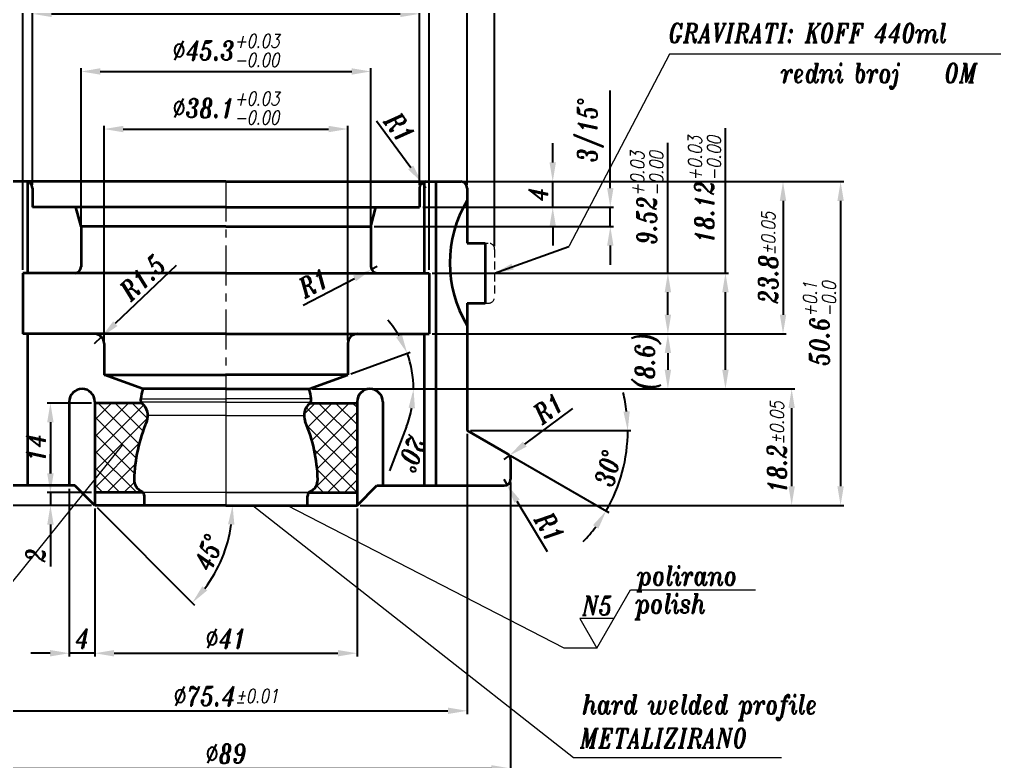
# Model space of a CAD drawing. Extents: x 64 to 480, y 48 to 468.
# Drawn here: x 149.7 to 302.1, y 291.1 to 407 of the extents above; entities that cross this region are included whole.
import ezdxf

# ---------------------------------------------------------------- set-up
doc = ezdxf.new("R2010")
doc.units = 0
doc.header["$LTSCALE"] = 5
doc.header["$MEASUREMENT"] = 0
doc.linetypes.add('CENTER', pattern=[2, 1.25, -0.25, 0.25, -0.25])
doc.linetypes.add('HIDDEN', pattern=[0.375, 0.25, -0.125])
doc.layers.get('0').update_dxf_attribs({"linetype": 'CONTINUOUS', "lineweight": 15})
doc.layers.get('Defpoints').update_dxf_attribs({"linetype": 'CONTINUOUS'})
for name, color, linetype, lineweight in [('1', 1, 'CENTER', 15), ('2', 2, 'HIDDEN', 15), ('3', 3, 'CONTINUOUS', 35), ('8', 251, 'CONTINUOUS', 15)]:
    doc.layers.add(name, color=color, linetype=linetype, lineweight=lineweight)
doc.layers.add('ENGLISH', color=197, linetype='CONTINUOUS')
doc.styles.add('ITALICT', font='ITALICT.shx', dxfattribs={"width": 0.8, "height": 3})
doc.styles.get("Standard").update_dxf_attribs({"font": 'isocp.shx', "height": 3})
doc.dimstyles.get("Standard").update_dxf_attribs({"dimtxt": 0.18, "dimasz": 0.18, "dimexe": 0.18, "dimexo": 0.0625, "dimgap": 0.09, "dimtad": 0, "dimtih": 1, "dimtoh": 1, "dimdec": 4, "dimzin": 0, "dimdsep": 46, "dimtxsty": 'Standard', "dimcen": 0.09, "dimadec": 0, "dimazin": 0, "dimtfac": 1, "dimtdec": 4, "dimtofl": 0, "dimtmove": 0, "dimatfit": 3, "dimfxl": 1, "dimtolj": 1, "dimtzin": 0, "dimarcsym": 0})

# ---------------------------------------------------------------- blocks, each defined once
blk = doc.blocks.new('*D23')
at = {"color": 0, "lineweight": -2, "transparency": 16777216}
for p, q in [((162.96, 356.9), (162.96, 390.42)), ((201.06, 356.9), (201.06, 390.42)), ((165.96, 389.92), (198.06, 389.92))]:
    blk.add_line(p, q, dxfattribs=at)
at = {"color": 0, "transparency": 16777216}
for points in [[(165.96, 390.42), (165.96, 389.42), (162.96, 389.92)], [(198.06, 389.42), (198.06, 390.42), (201.06, 389.92)]]:
    blk.add_solid(points, dxfattribs=at)
at = {"layer": 'Defpoints', "color": 0, "transparency": 16777216}
for p in [(201.06, 389.92), (162.96, 356.4), (201.06, 356.4)]:
    blk.add_point(p, dxfattribs=at)
at = {"color": 0, "transparency": 16777216, "insert": (182.01, 393.2), "char_height": 3, "attachment_point": 5, "style": 'ITALICT'}
blk.add_mtext('\\A1;%%C38.1{}{\\H0.71x;\\C3;\\S+0.03^ -0.00;}', dxfattribs=at)
blk = doc.blocks.new('*D24')
at = {"color": 0, "lineweight": -2, "transparency": 16777216}
for p, q in [((159.36, 373.2), (159.36, 399.42)), ((204.66, 373.2), (204.66, 399.42)), ((162.36, 398.92), (201.66, 398.92))]:
    blk.add_line(p, q, dxfattribs=at)
at = {"color": 0, "transparency": 16777216}
for points in [[(162.36, 399.42), (162.36, 398.42), (159.36, 398.92)], [(201.66, 398.42), (201.66, 399.42), (204.66, 398.92)]]:
    blk.add_solid(points, dxfattribs=at)
at = {"layer": 'Defpoints', "color": 0, "transparency": 16777216}
for p in [(204.66, 398.92), (159.36, 372.7), (204.66, 372.7)]:
    blk.add_point(p, dxfattribs=at)
at = {"color": 0, "transparency": 16777216, "insert": (182.01, 402.2), "char_height": 3, "attachment_point": 5, "style": 'ITALICT'}
blk.add_mtext('\\A1;%%C45.3{}{\\H0.71x;\\C3;\\S+0.03^ -0.00;}', dxfattribs=at)
blk = doc.blocks.new('*D25')
at = {"color": 0, "lineweight": -2, "transparency": 16777216}
for p, q in [((151.76, 381.2), (151.76, 408.42)), ((154.76, 407.92), (209.26, 407.92)), ((212.26, 381.2), (212.26, 408.42))]:
    blk.add_line(p, q, dxfattribs=at)
at = {"color": 0, "transparency": 16777216}
for points in [[(154.76, 408.42), (154.76, 407.42), (151.76, 407.92)], [(209.26, 407.42), (209.26, 408.42), (212.26, 407.92)]]:
    blk.add_solid(points, dxfattribs=at)
at = {"layer": 'Defpoints', "color": 0, "transparency": 16777216}
for p in [(212.26, 407.92), (151.76, 380.7), (212.26, 380.7)]:
    blk.add_point(p, dxfattribs=at)
at = {"color": 0, "transparency": 16777216, "insert": (182.01, 410.22), "char_height": 3, "attachment_point": 5, "style": 'ITALICT'}
blk.add_mtext('\\A1;%%C60.5', dxfattribs=at)
blk = doc.blocks.new('*D26')
at = {"color": 0, "lineweight": -2, "transparency": 16777216}
for p, q in [((150.26, 367.92), (150.26, 417.42)), ((153.26, 416.92), (210.76, 416.92)), ((213.76, 367.9), (213.76, 417.42))]:
    blk.add_line(p, q, dxfattribs=at)
at = {"color": 0, "transparency": 16777216}
for points in [[(153.26, 417.42), (153.26, 416.42), (150.26, 416.92)], [(210.76, 416.42), (210.76, 417.42), (213.76, 416.92)]]:
    blk.add_solid(points, dxfattribs=at)
at = {"layer": 'Defpoints', "color": 0, "transparency": 16777216}
for p in [(213.76, 416.92), (150.26, 367.42), (213.76, 367.4)]:
    blk.add_point(p, dxfattribs=at)
at = {"color": 0, "transparency": 16777216, "insert": (182.01, 419.22), "char_height": 3, "attachment_point": 5, "style": 'ITALICT'}
blk.add_mtext('\\A1;%%C63.5', dxfattribs=at)
blk = doc.blocks.new('*D27')
at = {"color": 0, "lineweight": -2, "transparency": 16777216}
for p, q in [((144.31, 381.2), (144.31, 426.42)), ((147.31, 425.92), (216.71, 425.92)), ((219.71, 381.2), (219.71, 426.42))]:
    blk.add_line(p, q, dxfattribs=at)
at = {"color": 0, "transparency": 16777216}
for points in [[(147.31, 426.42), (147.31, 425.42), (144.31, 425.92)], [(216.71, 425.42), (216.71, 426.42), (219.71, 425.92)]]:
    blk.add_solid(points, dxfattribs=at)
at = {"layer": 'Defpoints', "color": 0, "transparency": 16777216}
for p in [(219.71, 425.92), (144.31, 380.7), (219.71, 380.7)]:
    blk.add_point(p, dxfattribs=at)
at = {"color": 0, "transparency": 16777216, "insert": (182.01, 428.22), "char_height": 3, "attachment_point": 5, "style": 'ITALICT'}
blk.add_mtext('\\A1;%%C75.4{}{\\H0.71x;\\C3;%%p0.05}', dxfattribs=at)
blk = doc.blocks.new('*D28')
at = {"color": 0, "lineweight": -2, "transparency": 16777216}
for p, q in [((161.51, 330.6), (161.51, 307.5)), ((202.51, 330.6), (202.51, 307.5)), ((164.51, 308), (199.51, 308))]:
    blk.add_line(p, q, dxfattribs=at)
at = {"color": 0, "transparency": 16777216}
for points in [[(164.51, 308.5), (164.51, 307.5), (161.51, 308)], [(199.51, 307.5), (199.51, 308.5), (202.51, 308)]]:
    blk.add_solid(points, dxfattribs=at)
at = {"layer": 'Defpoints', "color": 0, "transparency": 16777216}
for p in [(161.51, 331.1), (202.51, 331.1), (202.51, 308)]:
    blk.add_point(p, dxfattribs=at)
at = {"color": 0, "transparency": 16777216, "insert": (182.01, 310.3), "char_height": 3, "attachment_point": 5, "style": 'ITALICT'}
blk.add_mtext('\\A1;%%C41', dxfattribs=at)
blk = doc.blocks.new('*D29')
at = {"color": 0, "lineweight": -2, "transparency": 16777216}
for p, q in [((140.01, 371.6), (140.01, 435.42)), ((143.01, 434.92), (221.01, 434.92)), ((224.01, 371.6), (224.01, 435.42))]:
    blk.add_line(p, q, dxfattribs=at)
at = {"color": 0, "transparency": 16777216}
for points in [[(143.01, 435.42), (143.01, 434.42), (140.01, 434.92)], [(221.01, 434.42), (221.01, 435.42), (224.01, 434.92)]]:
    blk.add_solid(points, dxfattribs=at)
at = {"layer": 'Defpoints', "color": 0, "transparency": 16777216}
for p in [(224.01, 434.92), (140.01, 371.1), (224.01, 371.1)]:
    blk.add_point(p, dxfattribs=at)
at = {"color": 0, "transparency": 16777216, "insert": (182.01, 437.22), "char_height": 3, "attachment_point": 5, "style": 'ITALICT'}
blk.add_mtext('\\A1;%%C84{}{\\H0.71x;\\C3;%%p0.15}', dxfattribs=at)
blk = doc.blocks.new('*D30')
at = {"color": 0, "lineweight": -2, "transparency": 16777216}
for p, q in [((128.01, 369.5), (128.01, 444.42)), ((179.01, 443.92), (131.01, 443.92)), ((182.01, 440.35), (182.01, 444.42))]:
    blk.add_line(p, q, dxfattribs=at)
at = {"color": 0, "transparency": 16777216}
for points in [[(131.01, 444.42), (131.01, 443.42), (128.01, 443.92)], [(179.01, 443.42), (179.01, 444.42), (182.01, 443.92)]]:
    blk.add_solid(points, dxfattribs=at)
at = {"layer": 'Defpoints', "color": 0, "transparency": 16777216}
for p in [(128.01, 443.92), (182.01, 439.85), (128.01, 369)]:
    blk.add_point(p, dxfattribs=at)
at = {"color": 0, "transparency": 16777216, "insert": (155.13, 446.22), "char_height": 3, "attachment_point": 5, "style": 'ITALICT'}
blk.add_mtext('\\A1;54', dxfattribs=at)
blk = doc.blocks.new('*D31')
at = {"color": 0, "lineweight": -2, "transparency": 16777216}
for p, q in [((157.51, 333.7), (157.51, 307.5)), ((161.51, 330.6), (161.51, 307.5)), ((154.51, 308), (151.51, 308)), ((161.51, 308), (157.51, 308)), ((164.51, 308), (167.51, 308))]:
    blk.add_line(p, q, dxfattribs=at)
at = {"color": 0, "transparency": 16777216}
for points in [[(154.51, 307.5), (154.51, 308.5), (157.51, 308)], [(164.51, 308.5), (164.51, 307.5), (161.51, 308)]]:
    blk.add_solid(points, dxfattribs=at)
at = {"layer": 'Defpoints', "color": 0, "transparency": 16777216}
for p in [(157.51, 334.2), (161.51, 331.1), (157.51, 308)]:
    blk.add_point(p, dxfattribs=at)
at = {"color": 0, "transparency": 16777216, "insert": (159.51, 310.3), "char_height": 3, "attachment_point": 5, "style": 'ITALICT'}
blk.add_mtext('\\A1;4', dxfattribs=at)
blk = doc.blocks.new('*D32')
at = {"color": 0, "lineweight": -2, "transparency": 16777216}
for p, q in [((127.05, 337.2), (127.05, 340.2)), ((138.01, 334.2), (126.55, 334.2)), ((127.05, 334.2), (127.05, 331.1)), ((161.01, 331.1), (126.55, 331.1)), ((127.05, 328.1), (127.05, 310.4))]:
    blk.add_line(p, q, dxfattribs=at)
at = {"color": 0, "transparency": 16777216}
for points in [[(126.55, 337.2), (127.55, 337.2), (127.05, 334.2)], [(127.55, 328.1), (126.55, 328.1), (127.05, 331.1)]]:
    blk.add_solid(points, dxfattribs=at)
at = {"layer": 'Defpoints', "color": 0, "transparency": 16777216}
for p in [(138.51, 334.2), (127.05, 331.1), (161.51, 331.1)]:
    blk.add_point(p, dxfattribs=at)
at = {"color": 0, "transparency": 16777216, "insert": (123.77, 317.75), "char_height": 3, "attachment_point": 5, "rotation": 90, "style": 'ITALICT'}
blk.add_mtext('\\A1;3.1{}{\\H0.71x;\\C3;\\S+0.07^ +0.02;}', dxfattribs=at)
blk = doc.blocks.new('*D33')
at = {"color": 0, "lineweight": -2, "transparency": 16777216}
for p, q in [((161.86, 330.75), (177.09, 315.52)), ((183.52, 331.1), (183.54, 331.1))]:
    blk.add_line(p, q, dxfattribs=at)
blk.add_arc((161.51, 331.1), 21.53, 322.9895, 352.0105, dxfattribs=at)
at = {"color": 0, "transparency": 16777216}
for points in [[(183.33, 328.07), (182.33, 328.14), (183.04, 331.1)], [(178.32, 318.47), (179.08, 317.81), (176.73, 315.87)]]:
    blk.add_solid(points, dxfattribs=at)
at = {"layer": 'Defpoints', "color": 0, "transparency": 16777216}
for p in [(158.41, 334.2), (161.51, 331.1), (161.51, 331.1), (183.02, 331.1), (180.15, 320.33)]:
    blk.add_point(p, dxfattribs=at)
at = {"color": 0, "transparency": 16777216, "insert": (179.28, 323.74), "char_height": 3, "attachment_point": 5, "rotation": 67.5, "style": 'ITALICT'}
blk.add_mtext('\\A1;45%%d', dxfattribs=at)
blk = doc.blocks.new('*D39')
at = {"color": 0, "lineweight": -2, "transparency": 16777216}
for p, q in [((219.21, 381.7), (278.59, 381.7)), ((278.09, 378.7), (278.09, 334.1)), ((203.01, 331.1), (278.59, 331.1))]:
    blk.add_line(p, q, dxfattribs=at)
at = {"color": 0, "transparency": 16777216}
for points in [[(278.59, 378.7), (277.59, 378.7), (278.09, 381.7)], [(277.59, 334.1), (278.59, 334.1), (278.09, 331.1)]]:
    blk.add_solid(points, dxfattribs=at)
at = {"layer": 'Defpoints', "color": 0, "transparency": 16777216}
for p in [(218.71, 381.7), (202.51, 331.1), (278.09, 331.1)]:
    blk.add_point(p, dxfattribs=at)
at = {"color": 0, "transparency": 16777216, "insert": (274.8, 359.5), "char_height": 3, "attachment_point": 5, "rotation": 90, "style": 'ITALICT'}
blk.add_mtext('\\A1;50.6{}{\\H0.71x;\\C3;\\S+0.1^ -0.0;}', dxfattribs=at)
blk = doc.blocks.new('*D40')
at = {"color": 0, "lineweight": -2, "transparency": 16777216}
for p, q in [((195.5, 349.3), (270.94, 349.3)), ((270.44, 346.3), (270.44, 334.1)), ((203.01, 331.1), (270.94, 331.1))]:
    blk.add_line(p, q, dxfattribs=at)
at = {"color": 0, "transparency": 16777216}
for points in [[(270.94, 346.3), (269.94, 346.3), (270.44, 349.3)], [(269.94, 334.1), (270.94, 334.1), (270.44, 331.1)]]:
    blk.add_solid(points, dxfattribs=at)
at = {"layer": 'Defpoints', "color": 0, "transparency": 16777216}
for p in [(195, 349.3), (202.51, 331.1), (270.44, 331.1)]:
    blk.add_point(p, dxfattribs=at)
at = {"color": 0, "transparency": 16777216, "insert": (268.14, 340.2), "char_height": 3, "attachment_point": 5, "rotation": 90, "style": 'ITALICT'}
blk.add_mtext('\\A1;18.2{}{\\H0.71x;\\C3;%%p0.05}', dxfattribs=at)
blk = doc.blocks.new('*D41')
at = {"color": 0, "lineweight": -2, "transparency": 16777216}
for p, q in [((260.09, 367.42), (260.09, 390.08)), ((214.26, 367.42), (260.59, 367.42)), ((260.09, 352.3), (260.09, 364.42)), ((195.5, 349.3), (260.59, 349.3))]:
    blk.add_line(p, q, dxfattribs=at)
at = {"color": 0, "transparency": 16777216}
for points in [[(260.59, 364.42), (259.59, 364.42), (260.09, 367.42)], [(259.59, 352.3), (260.59, 352.3), (260.09, 349.3)]]:
    blk.add_solid(points, dxfattribs=at)
at = {"layer": 'Defpoints', "color": 0, "transparency": 16777216}
for p in [(213.76, 367.42), (260.09, 367.42), (195, 349.3)]:
    blk.add_point(p, dxfattribs=at)
at = {"color": 0, "transparency": 16777216, "insert": (256.8, 380.44), "char_height": 3, "attachment_point": 5, "rotation": 90, "style": 'ITALICT'}
blk.add_mtext('\\A1;18.12{}{\\H0.71x;\\C3;\\S+0.03^ -0.00;}', dxfattribs=at)
blk = doc.blocks.new('*D42')
at = {"color": 0, "lineweight": -2, "transparency": 16777216}
for p, q in [((233.73, 381.7), (269.59, 381.7)), ((269.09, 378.7), (269.09, 360.9)), ((214.26, 357.9), (269.59, 357.9))]:
    blk.add_line(p, q, dxfattribs=at)
at = {"color": 0, "transparency": 16777216}
for points in [[(269.59, 378.7), (268.59, 378.7), (269.09, 381.7)], [(268.59, 360.9), (269.59, 360.9), (269.09, 357.9)]]:
    blk.add_solid(points, dxfattribs=at)
at = {"layer": 'Defpoints', "color": 0, "transparency": 16777216}
for p in [(233.23, 381.7), (213.76, 357.9), (269.09, 357.9)]:
    blk.add_point(p, dxfattribs=at)
at = {"color": 0, "transparency": 16777216, "insert": (266.79, 369.8), "char_height": 3, "attachment_point": 5, "rotation": 90, "style": 'ITALICT'}
blk.add_mtext('\\A1;23.8{}{\\H0.71x;\\C3;%%p0.05}', dxfattribs=at)
blk = doc.blocks.new('*D43')
at = {"color": 0, "lineweight": -2, "transparency": 16777216}
for p, q in [((205.52, 391.22), (210.89, 383.92)), ((213.26, 380.7), (212.67, 381.5))]:
    blk.add_line(p, q, dxfattribs=at)
at = {"color": 0, "transparency": 16777216}
blk.add_solid([(210.49, 383.63), (211.29, 384.22), (212.67, 381.5)], dxfattribs=at)
at = {"layer": 'Defpoints', "color": 0, "transparency": 16777216}
for p in [(212.67, 381.5), (213.26, 380.7)]:
    blk.add_point(p, dxfattribs=at)
at = {"color": 0, "transparency": 16777216, "insert": (209.17, 390.14), "char_height": 3, "attachment_point": 5, "rotation": 306.3297, "style": 'ITALICT'}
blk.add_mtext('\\A1;R1', dxfattribs=at)
blk = doc.blocks.new('*D44')
at = {"color": 0, "lineweight": -2, "transparency": 16777216}
for p, q in [((214.26, 357.9), (251.59, 357.9)), ((251.09, 354.9), (251.09, 352.3)), ((195.5, 349.3), (251.59, 349.3))]:
    blk.add_line(p, q, dxfattribs=at)
at = {"color": 0, "transparency": 16777216}
for points in [[(251.59, 354.9), (250.59, 354.9), (251.09, 357.9)], [(250.59, 352.3), (251.59, 352.3), (251.09, 349.3)]]:
    blk.add_solid(points, dxfattribs=at)
at = {"layer": 'Defpoints', "color": 0, "transparency": 16777216}
for p in [(213.76, 357.9), (195, 349.3), (251.09, 349.3)]:
    blk.add_point(p, dxfattribs=at)
at = {"color": 0, "transparency": 16777216, "insert": (248, 353.6), "char_height": 3, "attachment_point": 5, "rotation": 90, "style": 'ITALICT'}
blk.add_mtext('\\A1;(8.6)', dxfattribs=at)
blk = doc.blocks.new('*D45')
at = {"color": 0, "lineweight": -2, "transparency": 16777216}
for p, q in [((251.09, 367.42), (251.09, 387.79)), ((214.26, 367.42), (251.59, 367.42)), ((251.09, 360.9), (251.09, 364.42)), ((214.26, 357.9), (251.59, 357.9))]:
    blk.add_line(p, q, dxfattribs=at)
at = {"color": 0, "transparency": 16777216}
for points in [[(251.59, 364.42), (250.59, 364.42), (251.09, 367.42)], [(250.59, 360.9), (251.59, 360.9), (251.09, 357.9)]]:
    blk.add_solid(points, dxfattribs=at)
at = {"layer": 'Defpoints', "color": 0, "transparency": 16777216}
for p in [(213.76, 367.42), (251.09, 367.42), (213.76, 357.9)]:
    blk.add_point(p, dxfattribs=at)
at = {"color": 0, "transparency": 16777216, "insert": (247.8, 379.13), "char_height": 3, "attachment_point": 5, "rotation": 90, "style": 'ITALICT'}
blk.add_mtext('\\A1;9.52{}{\\H0.71x;\\C3;\\S+0.03^ -0.00;}', dxfattribs=at)
blk = doc.blocks.new('*D46')
at = {"color": 0, "lineweight": -2, "transparency": 16777216}
for p, q in [((205.66, 368.42), (204.77, 367.96)), ((194.06, 362.42), (202.1, 366.58))]:
    blk.add_line(p, q, dxfattribs=at)
at = {"color": 0, "transparency": 16777216}
blk.add_solid([(202.33, 366.14), (201.88, 367.03), (204.77, 367.96)], dxfattribs=at)
at = {"layer": 'Defpoints', "color": 0, "transparency": 16777216}
for p in [(204.77, 367.96), (205.66, 368.42)]:
    blk.add_point(p, dxfattribs=at)
at = {"color": 0, "transparency": 16777216, "insert": (195.69, 365.86), "char_height": 3, "attachment_point": 5, "rotation": 27.3454, "style": 'ITALICT'}
blk.add_mtext('\\A1;R1', dxfattribs=at)
blk = doc.blocks.new('*D47')
at = {"color": 0, "lineweight": -2, "transparency": 16777216}
for p, q in [((233.09, 384.7), (233.09, 387.7)), ((219.21, 381.7), (233.59, 381.7)), ((233.09, 377.7), (233.09, 381.7)), ((212.76, 377.7), (233.59, 377.7)), ((233.09, 374.7), (233.09, 371.7))]:
    blk.add_line(p, q, dxfattribs=at)
at = {"color": 0, "transparency": 16777216}
for points in [[(232.59, 384.7), (233.59, 384.7), (233.09, 381.7)], [(233.59, 374.7), (232.59, 374.7), (233.09, 377.7)]]:
    blk.add_solid(points, dxfattribs=at)
at = {"layer": 'Defpoints', "color": 0, "transparency": 16777216}
for p in [(218.71, 381.7), (233.09, 381.7), (212.26, 377.7)]:
    blk.add_point(p, dxfattribs=at)
at = {"color": 0, "transparency": 16777216, "insert": (230.79, 379.7), "char_height": 3, "attachment_point": 5, "rotation": 90, "style": 'ITALICT'}
blk.add_mtext('\\A1;4', dxfattribs=at)
blk = doc.blocks.new('*D48')
at = {"color": 0, "lineweight": -2, "transparency": 16777216}
for p, q in [((242.09, 380.7), (242.09, 395.93)), ((233.59, 377.7), (242.59, 377.7)), ((242.09, 374.7), (242.09, 377.7)), ((205.16, 374.7), (242.59, 374.7)), ((242.09, 371.7), (242.09, 368.7))]:
    blk.add_line(p, q, dxfattribs=at)
at = {"color": 0, "transparency": 16777216}
for points in [[(241.59, 380.7), (242.59, 380.7), (242.09, 377.7)], [(242.59, 371.7), (241.59, 371.7), (242.09, 374.7)]]:
    blk.add_solid(points, dxfattribs=at)
at = {"layer": 'Defpoints', "color": 0, "transparency": 16777216}
for p in [(233.09, 377.7), (242.09, 377.7), (204.66, 374.7)]:
    blk.add_point(p, dxfattribs=at)
at = {"color": 0, "transparency": 16777216, "insert": (239, 389.81), "char_height": 3, "attachment_point": 5, "rotation": 90, "style": 'ITALICT'}
blk.add_mtext('\\A1;3/15°', dxfattribs=at)
blk = doc.blocks.new('*D49')
at = {"color": 0, "lineweight": -2, "transparency": 16777216}
for p, q in [((144.31, 342.3), (144.31, 298.5)), ((219.71, 342.3), (219.71, 298.5)), ((147.31, 299), (216.71, 299))]:
    blk.add_line(p, q, dxfattribs=at)
at = {"color": 0, "transparency": 16777216}
for points in [[(147.31, 299.5), (147.31, 298.5), (144.31, 299)], [(216.71, 298.5), (216.71, 299.5), (219.71, 299)]]:
    blk.add_solid(points, dxfattribs=at)
at = {"layer": 'Defpoints', "color": 0, "transparency": 16777216}
for p in [(144.31, 342.8), (219.71, 342.8), (219.71, 299)]:
    blk.add_point(p, dxfattribs=at)
at = {"color": 0, "transparency": 16777216, "insert": (182.01, 301.3), "char_height": 3, "attachment_point": 5, "style": 'ITALICT'}
blk.add_mtext('\\A1;%%c75.4{}{\\H0.71x;\\C3;%%p0.01}', dxfattribs=at)
blk = doc.blocks.new('*D50')
at = {"color": 0, "lineweight": -2, "transparency": 16777216}
for p, q in [((137.51, 334.7), (137.51, 289.5)), ((226.51, 334.7), (226.51, 289.5)), ((140.51, 290), (223.51, 290))]:
    blk.add_line(p, q, dxfattribs=at)
at = {"color": 0, "transparency": 16777216}
for points in [[(140.51, 290.5), (140.51, 289.5), (137.51, 290)], [(223.51, 289.5), (223.51, 290.5), (226.51, 290)]]:
    blk.add_solid(points, dxfattribs=at)
at = {"layer": 'Defpoints', "color": 0, "transparency": 16777216}
for p in [(137.51, 335.2), (226.51, 335.2), (226.51, 290)]:
    blk.add_point(p, dxfattribs=at)
at = {"color": 0, "transparency": 16777216, "insert": (182.01, 292.3), "char_height": 3, "attachment_point": 5, "style": 'ITALICT'}
blk.add_mtext('\\A1;%%c89', dxfattribs=at)
blk = doc.blocks.new('*D51')
at = {"color": 0, "lineweight": -2, "transparency": 16777216}
for p, q in [((220.21, 342.8), (245.31, 342.8)), ((226.44, 338.91), (241.88, 330))]:
    blk.add_line(p, q, dxfattribs=at)
for start, end in [(6.8503, 13.7006), (330, 0), (316.2994, 323.1497)]:
    blk.add_arc((219.71, 342.8), 25.11, start, end, dxfattribs=at)
at = {"color": 0, "transparency": 16777216}
for points in [[(244.14, 345.76), (245.13, 345.82), (244.81, 342.8)], [(240.22, 327.47), (239.38, 328.02), (241.45, 330.25)]]:
    blk.add_solid(points, dxfattribs=at)
at = {"layer": 'Defpoints', "color": 0, "transparency": 16777216}
for p in [(219.71, 342.8), (219.71, 342.8), (219.71, 342.8), (226.01, 339.16), (243.3, 334.21)]:
    blk.add_point(p, dxfattribs=at)
at = {"color": 0, "transparency": 16777216, "insert": (241.74, 336.9), "char_height": 3, "attachment_point": 5, "rotation": 75, "style": 'ITALICT'}
blk.add_mtext('\\A1;30%%d', dxfattribs=at)
blk = doc.blocks.new('*D52')
at = {"color": 0, "lineweight": -2, "transparency": 16777216}
for p, q in [((225.45, 335.2), (225.96, 334.34)), ((227.5, 331.77), (232.21, 323.89))]:
    blk.add_line(p, q, dxfattribs=at)
at = {"color": 0, "transparency": 16777216}
blk.add_solid([(227.93, 332.02), (227.07, 331.51), (225.96, 334.34)], dxfattribs=at)
at = {"layer": 'Defpoints', "color": 0, "transparency": 16777216}
for p in [(225.45, 335.2), (225.96, 334.34)]:
    blk.add_point(p, dxfattribs=at)
at = {"color": 0, "transparency": 16777216, "insert": (232.63, 327.67), "char_height": 3, "attachment_point": 5, "rotation": 300.8867, "style": 'ITALICT'}
blk.add_mtext('\\A1;R1', dxfattribs=at)
blk = doc.blocks.new('*D70')
at = {"color": 0, "lineweight": -2, "transparency": 16777216}
for p, q in [((174.24, 368.6), (164.71, 359.51)), ((161.46, 356.4), (162.54, 357.43))]:
    blk.add_line(p, q, dxfattribs=at)
at = {"color": 0, "transparency": 16777216}
blk.add_solid([(164.37, 359.87), (165.06, 359.14), (162.54, 357.43)], dxfattribs=at)
at = {"layer": 'Defpoints', "color": 0, "transparency": 16777216}
for p in [(162.54, 357.43), (161.46, 356.4)]:
    blk.add_point(p, dxfattribs=at)
at = {"color": 0, "transparency": 16777216, "insert": (168.97, 366.75), "char_height": 3, "attachment_point": 5, "rotation": 43.6711, "style": 'ITALICT'}
blk.add_mtext('\\A1;R1.5', dxfattribs=at)
blk = doc.blocks.new('*D71')
at = {"color": 0, "lineweight": -2, "transparency": 16777216}
for p, q in [((228.72, 340.68), (236.21, 346.24)), ((225.51, 338.3), (226.31, 338.89))]:
    blk.add_line(p, q, dxfattribs=at)
at = {"color": 0, "transparency": 16777216}
blk.add_solid([(228.42, 341.08), (229.02, 340.28), (226.31, 338.89)], dxfattribs=at)
at = {"layer": 'Defpoints', "color": 0, "transparency": 16777216}
for p in [(226.31, 338.89), (225.51, 338.3)]:
    blk.add_point(p, dxfattribs=at)
at = {"color": 0, "transparency": 16777216, "insert": (232.4, 346.28), "char_height": 3, "attachment_point": 5, "rotation": 36.5997, "style": 'ITALICT'}
blk.add_mtext('\\A1;R1', dxfattribs=at)
blk = doc.blocks.new('*D73')
at = {"color": 0, "lineweight": -2, "transparency": 16777216}
for p, q in [((161.01, 347.1), (154.06, 347.1)), ((154.56, 344.1), (154.56, 336.1)), ((161.01, 333.1), (154.06, 333.1))]:
    blk.add_line(p, q, dxfattribs=at)
at = {"color": 0, "transparency": 16777216}
for points in [[(155.06, 344.1), (154.06, 344.1), (154.56, 347.1)], [(154.06, 336.1), (155.06, 336.1), (154.56, 333.1)]]:
    blk.add_solid(points, dxfattribs=at)
at = {"layer": 'Defpoints', "color": 0, "transparency": 16777216}
for p in [(161.51, 347.1), (154.56, 333.1), (161.51, 333.1)]:
    blk.add_point(p, dxfattribs=at)
at = {"color": 0, "transparency": 16777216, "insert": (152.26, 340.1), "char_height": 3, "attachment_point": 5, "rotation": 90, "style": 'ITALICT'}
blk.add_mtext('\\A1;14', dxfattribs=at)
blk = doc.blocks.new('*D74')
at = {"color": 0, "lineweight": -2, "transparency": 16777216}
for p, q in [((154.57, 336.1), (154.57, 339.1)), ((161.01, 333.1), (154.07, 333.1)), ((154.57, 333.1), (154.57, 331.1)), ((161.01, 331.1), (154.07, 331.1)), ((154.57, 328.1), (154.57, 321.56))]:
    blk.add_line(p, q, dxfattribs=at)
at = {"color": 0, "transparency": 16777216}
for points in [[(154.07, 336.1), (155.07, 336.1), (154.57, 333.1)], [(155.07, 328.1), (154.07, 328.1), (154.57, 331.1)]]:
    blk.add_solid(points, dxfattribs=at)
at = {"layer": 'Defpoints', "color": 0, "transparency": 16777216}
for p in [(161.51, 333.1), (154.57, 331.1), (161.51, 331.1)]:
    blk.add_point(p, dxfattribs=at)
at = {"color": 0, "transparency": 16777216, "insert": (152.27, 323.33), "char_height": 3, "attachment_point": 5, "rotation": 90, "style": 'ITALICT'}
blk.add_mtext('\\A1;2', dxfattribs=at)
blk = doc.blocks.new('*D75')
at = {"color": 0, "lineweight": -2, "transparency": 16777216}
for p, q in [((201.53, 351.68), (210.81, 355.06)), ((195.5, 349.3), (211.83, 349.3)), ((210.24, 343.43), (207.56, 336.49))]:
    blk.add_line(p, q, dxfattribs=at)
for start, end in [(30.5389, 41.0777), (0, 20), (338.9223, 349.4611)]:
    blk.add_arc((195, 349.3), 16.33, start, end, dxfattribs=at)
at = {"color": 0, "transparency": 16777216}
for points in [[(208.61, 357.38), (209.51, 357.81), (210.34, 354.89)], [(211.55, 346.27), (210.55, 346.36), (211.33, 349.3)]]:
    blk.add_solid(points, dxfattribs=at)
at = {"layer": 'Defpoints', "color": 0, "transparency": 16777216}
for p in [(210.89, 353.07), (201.06, 351.51), (182.01, 349.3), (195, 349.3), (195, 349.3)]:
    blk.add_point(p, dxfattribs=at)
at = {"color": 0, "transparency": 16777216, "insert": (211.05, 339.13), "char_height": 3, "attachment_point": 5, "rotation": 248.9223, "style": 'ITALICT'}
blk.add_mtext('\\A1;20%%d', dxfattribs=at)

msp = doc.modelspace()

# ---------------------------------------------------------------- hatches: boundary and pattern name
at = {"layer": '8'}
h = msp.add_hatch(dxfattribs=at)
h.set_pattern_fill('ANSI37', color=256, scale=15)
h.paths.add_polyline_path([(202.508, 347.099), (195.189, 347.099, -0.049118), (195.118, 347.031, 0.3371474), (194.397, 344.215, -0.093542), (196.357, 335.152, -0.296874), (195.215, 333.292, 0.1013526), (194.959, 333.099), (202.508, 333.099)])
h.paths.add_polyline_path([(169.619, 344.215, 0.3371474), (168.898, 347.031, -0.049118), (168.827, 347.099), (161.508, 347.099), (161.508, 333.099), (169.057, 333.099, 0.1013526), (168.801, 333.292, -0.296874), (167.659, 335.152, -0.093542)])

# ---------------------------------------------------------------- linework, layer by layer
for p, q in [((251.345, 401.624), (235.598, 371.569)), ((310.692, 401.624), (251.345, 401.624)), ((165.804, 340.492), (131.69, 298.237)), ((186.207, 331.099), (236.333, 291.706)), ((234.855, 308.794), (191.577, 331.099)), ((239.983, 308.794), (245.249, 317.914)), ((245.249, 317.914), (264.808, 317.914)), ((242.65, 313.413), (237.317, 313.413)), ((237.317, 313.413), (239.983, 308.794)), ((239.983, 308.794), (234.855, 308.794)), ((236.333, 291.706), (268.845, 291.706))]:
    msp.add_line(p, q)
at = {"layer": '1'}
for p in [(182.008, 381.699), (182.008, 346.899), (182.008, 346.299)]:
    msp.add_line(p, (182.008, 331.099), dxfattribs=at)
at = {"layer": '2'}
for p, q in [((222.508, 372.099), (223.008, 372.099)), ((224.008, 371.099), (224.008, 363.699)), ((222.508, 362.699), (223.008, 362.699))]:
    msp.add_line(p, q, dxfattribs=at)
for centre, start, end in [((223.008, 371.099), 0, 90), ((223.008, 363.699), 270, 0)]:
    msp.add_arc(centre, 1, start, end, dxfattribs=at)
at = {"layer": '3'}
for p, q in [((182.008, 381.699), (145.308, 381.699)), ((151.008, 381.699), (151.008, 367.419)), ((182.008, 381.699), (218.708, 381.699)), ((213.008, 381.667), (213.008, 367.419)), ((214.808, 381.699), (214.808, 334.199)), ((151.758, 380.699), (151.758, 377.699)), ((212.258, 380.699), (212.258, 377.699)), ((219.708, 380.699), (219.708, 372.099)), ((182.008, 377.699), (151.758, 377.699)), ((159.358, 374.699), (158.554, 377.699)), ((182.008, 377.699), (212.258, 377.699)), ((204.658, 374.699), (205.462, 377.699)), ((182.008, 374.699), (159.358, 374.699)), ((159.358, 374.699), (159.358, 368.399)), ((182.008, 374.699), (204.658, 374.699)), ((204.658, 374.699), (204.658, 368.399)), ((219.708, 372.099), (222.508, 372.099)), ((222.508, 372.099), (222.508, 362.699)), ((182.008, 367.419), (150.258, 367.419)), ((150.258, 367.419), (150.258, 357.899)), ((182.008, 367.419), (213.758, 367.419)), ((213.758, 367.419), (213.758, 357.899)), ((219.708, 362.699), (222.508, 362.699)), ((219.708, 362.699), (219.708, 342.799)), ((182.008, 357.899), (150.258, 357.899)), ((151.008, 357.899), (151.008, 334.199)), ((182.008, 357.899), (213.758, 357.899)), ((213.008, 357.899), (213.008, 334.199)), ((162.958, 356.399), (162.958, 351.506)), ((201.058, 356.399), (201.058, 351.506)), ((169.021, 349.299), (162.958, 351.506)), ((162.958, 351.506), (182.008, 351.506)), ((201.058, 351.506), (182.008, 351.506)), ((194.995, 349.299), (201.058, 351.506)), ((182.008, 349.299), (169.021, 349.299)), ((182.008, 349.299), (194.995, 349.299)), ((168.708, 347.423), (168.708, 347.749)), ((195.308, 347.423), (195.308, 347.749)), ((157.508, 347.299), (157.508, 334.199)), ((161.508, 347.299), (161.508, 331.099)), ((168.908, 347.099), (161.508, 347.099)), ((195.189, 347.099), (202.508, 347.099)), ((202.508, 347.299), (202.508, 331.099)), ((206.508, 347.299), (206.508, 334.199)), ((219.708, 342.799), (226.008, 339.162)), ((226.508, 338.296), (226.508, 335.199)), ((158.408, 334.199), (138.508, 334.199)), ((161.508, 331.099), (158.408, 334.199)), ((202.508, 331.099), (205.608, 334.199)), ((205.608, 334.199), (225.508, 334.199)), ((169.057, 333.099), (161.508, 333.099)), ((169.258, 331.099), (169.258, 332.569)), ((194.758, 331.099), (194.758, 332.569)), ((194.959, 333.099), (202.508, 333.099)), ((182.008, 331.099), (161.508, 331.099)), ((182.008, 331.099), (202.508, 331.099))]:
    msp.add_line(p, q, dxfattribs=at)
for centre, radius, start, end in [((150.758, 380.699), 1, 0, 90), ((213.258, 380.699), 1, 90, 180), ((218.708, 380.699), 1, 0, 90), ((236.008, 368.999), 19, 149.08102, 210.91898), ((158.358, 368.419), 1, 270, 0), ((205.658, 368.419), 1, 180, 270), ((161.458, 356.399), 1.5, 0, 90), ((202.558, 356.399), 1.5, 90, 180), ((159.508, 347.299), 2, 0, 180), ((172.708, 347.749), 4, 157.20097, 180), ((191.308, 347.749), 4, 0, 22.79903), ((204.508, 347.299), 2, 0, 180), ((169.208, 347.423), 0.5, 180, 231.63349), ((167.408, 345.149), 2.4, 337.10789, 51.63349), ((196.608, 345.149), 2.4, 128.36651, 202.89211), ((194.808, 347.423), 0.5, 308.36651, 0), ((192.65, 334.491), 25, 157.10789, 178.48393), ((171.366, 334.491), 25, 1.51607, 22.89211), ((225.508, 338.296), 1, 0, 60), ((169.658, 335.099), 2, 178.48393, 244.62307), ((194.358, 335.099), 2, 295.37693, 1.51607), ((225.508, 335.199), 1, 270, 0), ((168.458, 332.569), 0.8, 0, 64.62307), ((195.558, 332.569), 0.8, 115.37693, 180)]:
    msp.add_arc(centre, radius, start, end, dxfattribs=at)
at = {"layer": '8'}
for p, q in [((168.708, 347.749), (182.008, 347.749)), ((195.308, 347.749), (182.008, 347.749)), ((182.008, 347.249), (168.739, 347.249)), ((182.008, 347.249), (195.277, 347.249)), ((182.008, 345.149), (169.808, 345.149)), ((182.008, 345.149), (194.208, 345.149)), ((194.959, 333.099), (169.057, 333.099)), ((182.008, 333.099), (194.959, 333.099))]:
    msp.add_line(p, q, dxfattribs=at)

# ---------------------------------------------------------------- texts
at = {"style": 'ITALICT', "width": 0.8}
for s, p in [('GRAVIRATI: KOFF 440ml', (251.203, 403.424)), ('         redni broj   OM', (252.654, 397.175)), ('polirano', (246.316, 318.632)), ('N5', (237.72, 313.93)), ('METALIZIRANO', (237.364, 293.239))]:
    msp.add_text(s, height=3, dxfattribs=at).set_placement(p)
at = {"layer": 'ENGLISH', "style": 'ITALICT', "width": 0.8}
for s, p in [('polish', (246.032, 314.268)), ('hard welded profile', (237.693, 298.504))]:
    msp.add_text(s, height=3, dxfattribs=at).set_placement(p)

# ---------------------------------------------------------------- dimensions: what is measured, and where the dimension line sits
dim = msp.add_linear_dim(base=(128.008, 443.919), p1=(182.008, 439.851), p2=(128.008, 368.999), dimstyle='Standard', override={"dimtxt": 3, "dimasz": 3, "dimexe": 0.5, "dimexo": 0.5, "dimgap": 0.8, "dimtad": 1, "dimtih": 0, "dimtoh": 0, "dimdec": 2, "dimzin": 8, "dimtxsty": 'ITALICT', "dimcen": 0, "dimaunit": 1, "dimtdec": 2, "dimtofl": 1, "dimtmove": 0, "dimtvp": 13.888889, "dimtzin": 8})
dim.commit()
dim.dimension.update_dxf_attribs({"geometry": '*D30', "text_midpoint": (155.129, 443.919), "dimtype": 160})
for base, p1, p2, text, override, picture, middle in [((224.008, 434.919), (140.008, 371.099), (224.008, 371.099), '%%C<>{}{\\H0.71x;\\C3;%%p0.15}', {"dimtxt": 3, "dimasz": 3, "dimexe": 0.5, "dimexo": 0.5, "dimgap": 0.8, "dimtad": 1, "dimtih": 0, "dimtoh": 0, "dimdec": 2, "dimzin": 8, "dimtxsty": 'ITALICT', "dimcen": 0, "dimaunit": 1, "dimtp": 0.15, "dimtm": 0.15, "dimtdec": 2, "dimtofl": 1, "dimtmove": 0, "dimtvp": 13.888889, "dimtzin": 0}, '*D29', (182.008, 434.919)), ((219.708, 425.919), (144.308, 380.699), (219.708, 380.699), '%%C<>{}{\\H0.71x;\\C3;%%p0.05}', {"dimtxt": 3, "dimasz": 3, "dimexe": 0.5, "dimexo": 0.5, "dimgap": 0.8, "dimtad": 1, "dimtih": 0, "dimtoh": 0, "dimdec": 2, "dimzin": 8, "dimtxsty": 'ITALICT', "dimcen": 0, "dimaunit": 1, "dimtp": 0.05, "dimtm": 0.05, "dimtdec": 2, "dimtofl": 1, "dimtmove": 0, "dimtvp": 13.888889, "dimtzin": 0}, '*D27', (182.008, 425.919)), ((213.758, 416.919), (150.258, 367.419), (213.758, 367.399), '%%C<>', {"dimtxt": 3, "dimasz": 3, "dimexe": 0.5, "dimexo": 0.5, "dimgap": 0.8, "dimtad": 1, "dimtih": 0, "dimtoh": 0, "dimdec": 2, "dimzin": 8, "dimtxsty": 'ITALICT', "dimcen": 0, "dimaunit": 1, "dimtdec": 2, "dimtofl": 1, "dimtmove": 0, "dimtvp": 13.888889, "dimtzin": 8}, '*D26', (182.008, 416.919)), ((212.258, 407.919), (151.758, 380.699), (212.258, 380.699), '%%C<>', {"dimtxt": 3, "dimasz": 3, "dimexe": 0.5, "dimexo": 0.5, "dimgap": 0.8, "dimtad": 1, "dimtih": 0, "dimtoh": 0, "dimdec": 2, "dimzin": 8, "dimtxsty": 'ITALICT', "dimcen": 0, "dimaunit": 1, "dimtdec": 2, "dimtofl": 1, "dimtmove": 0, "dimtvp": 13.888889, "dimtzin": 8}, '*D25', (182.008, 407.919)), ((204.658, 398.919), (159.358, 372.699), (204.658, 372.699), '%%C<>{}{\\H0.71x;\\C3;\\S+0.03^ -0.00;}', {"dimtxt": 3, "dimasz": 3, "dimexe": 0.5, "dimexo": 0.5, "dimgap": 0.8, "dimtad": 1, "dimtih": 0, "dimtoh": 0, "dimdec": 2, "dimzin": 8, "dimtxsty": 'ITALICT', "dimcen": 0, "dimaunit": 1, "dimtol": 0, "dimlim": 0, "dimtp": 0, "dimtm": 0, "dimtfac": 1, "dimtdec": 2, "dimtofl": 1, "dimtmove": 0, "dimtvp": 13.888889, "dimtolj": 1, "dimtzin": 0}, '*D24', (182.008, 398.919)), ((219.708, 299.003), (144.308, 342.799), (219.708, 342.799), '%%c<>{}{\\H0.71x;\\C3;%%p0.01}', {"dimtxt": 3, "dimasz": 3, "dimexe": 0.5, "dimexo": 0.5, "dimgap": 0.8, "dimtad": 1, "dimtih": 0, "dimtoh": 0, "dimdec": 2, "dimzin": 8, "dimtxsty": 'ITALICT', "dimcen": 0, "dimaunit": 1, "dimtp": 0.01, "dimtm": 0.01, "dimtdec": 2, "dimtofl": 1, "dimtmove": 0, "dimtvp": 13.888889, "dimtzin": 0}, '*D49', (182.008, 299.003)), ((226.508, 290.003), (137.508, 335.199), (226.508, 335.199), '%%c<>', {"dimtxt": 3, "dimasz": 3, "dimexe": 0.5, "dimexo": 0.5, "dimgap": 0.8, "dimtad": 1, "dimtih": 0, "dimtoh": 0, "dimdec": 2, "dimzin": 8, "dimtxsty": 'ITALICT', "dimcen": 0, "dimaunit": 1, "dimtdec": 2, "dimtofl": 1, "dimtmove": 0, "dimtvp": 13.888889, "dimtzin": 8}, '*D50', (182.008, 290.003))]:
    dim = msp.add_linear_dim(base=base, p1=p1, p2=p2, text=text, dimstyle='Standard', override=override)
    dim.commit()
    dim.dimension.update_dxf_attribs({"geometry": picture, "text_midpoint": middle, "dimtype": 160})
for base, p1, p2, text, override, picture, middle in [((260.088, 367.419), (194.995, 349.299), (213.758, 367.419), '<>{}{\\H0.71x;\\C3;\\S+0.03^ -0.00;}', {"dimtxt": 3, "dimasz": 3, "dimexe": 0.5, "dimexo": 0.5, "dimgap": 0.8, "dimtad": 1, "dimtih": 0, "dimtoh": 0, "dimdec": 2, "dimzin": 8, "dimtxsty": 'ITALICT', "dimcen": 0, "dimaunit": 1, "dimtp": 0.03, "dimtm": 0, "dimtdec": 2, "dimtofl": 1, "dimtmove": 0, "dimtvp": 13.888889, "dimtzin": 0}, '*D41', (260.088, 380.445)), ((242.088, 377.699), (204.658, 374.699), (233.088, 377.699), '3/15°', {"dimtxt": 3, "dimasz": 3, "dimexe": 0.5, "dimexo": 0.5, "dimgap": 0.8, "dimtad": 1, "dimtih": 0, "dimtoh": 0, "dimdec": 2, "dimzin": 8, "dimtxsty": 'ITALICT', "dimcen": 0, "dimaunit": 1, "dimtdec": 2, "dimtofl": 1, "dimtmove": 0, "dimtvp": 13.888889, "dimtzin": 8}, '*D48', (242.088, 389.813)), ((251.088, 367.419), (213.758, 357.899), (213.758, 367.419), '<>{}{\\H0.71x;\\C3;\\S+0.03^ -0.00;}', {"dimtxt": 3, "dimasz": 3, "dimexe": 0.5, "dimexo": 0.5, "dimgap": 0.8, "dimtad": 1, "dimtih": 0, "dimtoh": 0, "dimdec": 2, "dimzin": 8, "dimtxsty": 'ITALICT', "dimcen": 0, "dimaunit": 1, "dimtp": 0.03, "dimtm": 0, "dimtdec": 2, "dimtofl": 1, "dimtvp": 13.888889, "dimtzin": 0}, '*D45', (251.088, 379.13)), ((278.088, 331.099), (218.708, 381.699), (202.508, 331.099), '<>{}{\\H0.71x;\\C3;\\S+0.1^ -0.0;}', {"dimtxt": 3, "dimasz": 3, "dimexe": 0.5, "dimexo": 0.5, "dimgap": 0.8, "dimtad": 1, "dimtih": 0, "dimtoh": 0, "dimdec": 2, "dimzin": 8, "dimtxsty": 'ITALICT', "dimcen": 0, "dimaunit": 1, "dimtp": 0.1, "dimtm": 0, "dimtdec": 1, "dimtofl": 1, "dimtmove": 0, "dimtvp": 13.888889, "dimtzin": 0}, '*D39', (278.088, 359.499)), ((269.088, 357.899), (233.232, 381.699), (213.758, 357.899), '<>{}{\\H0.71x;\\C3;%%p0.05}', {"dimtxt": 3, "dimasz": 3, "dimexe": 0.5, "dimexo": 0.5, "dimgap": 0.8, "dimtad": 1, "dimtih": 0, "dimtoh": 0, "dimdec": 2, "dimzin": 8, "dimtxsty": 'ITALICT', "dimcen": 0, "dimaunit": 1, "dimtp": 0.05, "dimtm": 0.05, "dimtdec": 2, "dimtofl": 1, "dimtmove": 0, "dimtvp": 13.888889, "dimtzin": 0}, '*D42', (269.088, 369.799)), ((251.088, 349.299), (213.758, 357.899), (194.995, 349.299), '(<>)', {"dimtxt": 3, "dimasz": 3, "dimexe": 0.5, "dimexo": 0.5, "dimgap": 0.8, "dimtad": 1, "dimtih": 0, "dimtoh": 0, "dimdec": 2, "dimzin": 8, "dimtxsty": 'ITALICT', "dimcen": 0, "dimaunit": 1, "dimtdec": 2, "dimtofl": 1, "dimtvp": 13.888889, "dimtzin": 8}, '*D44', (251.088, 353.599))]:
    dim = msp.add_linear_dim(base=base, p1=p1, p2=p2, angle=90, text=text, dimstyle='Standard', override=override)
    dim.commit()
    dim.dimension.update_dxf_attribs({"geometry": picture, "text_midpoint": middle, "dimtype": 160})
for base, p1, p2, text, override, picture, middle in [((201.058, 389.919), (162.958, 356.399), (201.058, 356.399), '%%C<>{}{\\H0.71x;\\C3;\\S+0.03^ -0.00;}', {"dimtxt": 3, "dimasz": 3, "dimexe": 0.5, "dimexo": 0.5, "dimgap": 0.8, "dimtad": 1, "dimtih": 0, "dimtoh": 0, "dimdec": 2, "dimzin": 8, "dimtxsty": 'ITALICT', "dimcen": 0, "dimaunit": 1, "dimtp": 0.03, "dimtm": 0, "dimtdec": 2, "dimtofl": 1, "dimtmove": 0, "dimtvp": 13.888889, "dimtzin": 0}, '*D23', (182.008, 393.204)), ((202.508, 308.003), (161.508, 331.099), (202.508, 331.099), '%%C<>', {"dimtxt": 3, "dimasz": 3, "dimexe": 0.5, "dimexo": 0.5, "dimgap": 0.8, "dimtad": 1, "dimtih": 0, "dimtoh": 0, "dimdec": 2, "dimzin": 8, "dimtxsty": 'ITALICT', "dimcen": 0, "dimaunit": 1, "dimtdec": 2, "dimtofl": 1, "dimtmove": 0, "dimtvp": 13.888889, "dimtzin": 8}, '*D28', (182.008, 310.303))]:
    dim = msp.add_linear_dim(base=base, p1=p1, p2=p2, text=text, dimstyle='Standard', override=override)
    dim.commit()
    dim.dimension.update_dxf_attribs({"geometry": picture, "text_midpoint": middle})
dim = msp.add_radius_dim(center=(213.258, 380.699), mpoint=(212.666, 381.505), text='R1', dimstyle='Standard', override={"dimtxt": 3, "dimasz": 3, "dimexe": 0.5, "dimexo": 0.5, "dimgap": 0.8, "dimtad": 1, "dimtih": 0, "dimtoh": 0, "dimdec": 2, "dimzin": 8, "dimtxsty": 'ITALICT', "dimcen": 0, "dimaunit": 1, "dimtdec": 2, "dimtofl": 1, "dimtvp": 13.888889, "dimtzin": 8})
dim.commit()
dim.dimension.update_dxf_attribs({"geometry": '*D43', "text_midpoint": (209.17, 390.141)})
for base, p1, p2, override, picture, middle in [((233.088, 381.699), (212.258, 377.699), (218.708, 381.699), {"dimtxt": 3, "dimasz": 3, "dimexe": 0.5, "dimexo": 0.5, "dimgap": 0.8, "dimtad": 1, "dimtih": 0, "dimtoh": 0, "dimdec": 2, "dimzin": 8, "dimtxsty": 'ITALICT', "dimcen": 0, "dimaunit": 1, "dimtdec": 2, "dimtofl": 1, "dimtmove": 0, "dimtvp": 13.888889, "dimtzin": 8}, '*D47', (230.788, 379.699)), ((154.556, 333.099), (161.508, 347.099), (161.508, 333.099), {"dimtxt": 3, "dimasz": 3, "dimexe": 0.5, "dimexo": 0.5, "dimgap": 0.8, "dimtad": 1, "dimtih": 0, "dimtoh": 0, "dimdec": 2, "dimzin": 8, "dimtxsty": 'ITALICT', "dimcen": 0, "dimaunit": 1, "dimtdec": 2, "dimtofl": 1, "dimtvp": 13.888889, "dimtzin": 8}, '*D73', (152.256, 340.099)), ((154.566, 331.099), (161.508, 333.099), (161.508, 331.099), {"dimtxt": 3, "dimasz": 3, "dimexe": 0.5, "dimexo": 0.5, "dimgap": 0.8, "dimtad": 1, "dimtih": 0, "dimtoh": 0, "dimdec": 2, "dimzin": 8, "dimtxsty": 'ITALICT', "dimcen": 0, "dimaunit": 1, "dimtdec": 2, "dimtofl": 1, "dimtvp": 13.888889, "dimtzin": 8}, '*D74', (152.266, 323.328))]:
    dim = msp.add_linear_dim(base=base, p1=p1, p2=p2, angle=90, dimstyle='Standard', override=override)
    dim.commit()
    dim.dimension.update_dxf_attribs({"geometry": picture, "text_midpoint": middle})
for center, mpoint, picture, middle in [((161.458, 356.399), (162.543, 357.435), '*D70', (168.973, 366.753)), ((205.658, 368.419), (204.77, 367.96), '*D46', (195.694, 365.855))]:
    dim = msp.add_radius_dim(center=center, mpoint=mpoint, dimstyle='Standard', override={"dimtxt": 3, "dimasz": 3, "dimexe": 0.5, "dimexo": 0.5, "dimgap": 0.8, "dimtad": 1, "dimtih": 0, "dimtoh": 0, "dimdec": 2, "dimzin": 8, "dimtxsty": 'ITALICT', "dimcen": 0, "dimaunit": 1, "dimtdec": 2, "dimtofl": 1, "dimtvp": 13.888889, "dimtzin": 8})
    dim.commit()
    dim.dimension.update_dxf_attribs({"geometry": picture, "text_midpoint": middle})
for base, line1, line2, picture, middle in [((210.888, 353.066), ((194.995, 349.299), (201.058, 351.506)), ((182.008, 349.299), (194.995, 349.299)), '*D75', (211.046, 339.132)), ((243.301, 334.212), ((219.708, 342.799), (226.008, 339.162)), ((219.708, 342.799), (219.71, 342.799)), '*D51', (241.738, 336.896)), ((180.155, 320.333), ((161.508, 331.099), (158.408, 334.199)), ((183.024, 331.099), (161.508, 331.099)), '*D33', (179.276, 323.739))]:
    dim = msp.add_angular_dim_2l(base=base, line1=line1, line2=line2, dimstyle='Standard', override={"dimtxt": 3, "dimasz": 3, "dimexe": 0.5, "dimexo": 0.5, "dimgap": 0.8, "dimtad": 1, "dimtih": 0, "dimtoh": 0, "dimdec": 2, "dimzin": 8, "dimtxsty": 'ITALICT', "dimcen": 0, "dimaunit": 1, "dimtdec": 2, "dimtofl": 1, "dimtvp": 13.888889, "dimtzin": 8})
    dim.commit()
    dim.dimension.update_dxf_attribs({"geometry": picture, "text_midpoint": middle})
for base, p1, p2, text, override, picture, middle in [((270.436, 331.099), (194.995, 349.299), (202.508, 331.099), '<>{}{\\H0.71x;\\C3;%%p0.05}', {"dimtxt": 3, "dimasz": 3, "dimexe": 0.5, "dimexo": 0.5, "dimgap": 0.8, "dimtad": 1, "dimtih": 0, "dimtoh": 0, "dimdec": 2, "dimzin": 8, "dimtxsty": 'ITALICT', "dimcen": 0, "dimaunit": 1, "dimtp": 0.05, "dimtm": 0.05, "dimtdec": 2, "dimtofl": 1, "dimtvp": 13.888889, "dimtzin": 0}, '*D40', (268.136, 340.199)), ((127.054, 331.099), (138.508, 334.199), (161.508, 331.099), '<>{}{\\H0.71x;\\C3;\\S+0.07^ +0.02;}', {"dimtxt": 3, "dimasz": 3, "dimexe": 0.5, "dimexo": 0.5, "dimgap": 0.8, "dimtad": 1, "dimtih": 0, "dimtoh": 0, "dimdec": 2, "dimzin": 8, "dimtxsty": 'ITALICT', "dimcen": 0, "dimaunit": 1, "dimtp": 0.07, "dimtm": -0.02, "dimtdec": 2, "dimtofl": 1, "dimtmove": 0, "dimtvp": 13.888889, "dimtzin": 0}, '*D32', (123.769, 317.752))]:
    dim = msp.add_linear_dim(base=base, p1=p1, p2=p2, angle=90, text=text, dimstyle='Standard', override=override)
    dim.commit()
    dim.dimension.update_dxf_attribs({"geometry": picture, "text_midpoint": middle})
for center, mpoint, override, picture, middle in [((225.508, 338.296), (226.311, 338.892), {"dimtxt": 3, "dimasz": 3, "dimexe": 0.5, "dimexo": 0.5, "dimgap": 0.8, "dimtad": 1, "dimtih": 0, "dimtoh": 0, "dimdec": 2, "dimzin": 8, "dimtxsty": 'ITALICT', "dimcen": 0, "dimaunit": 1, "dimtdec": 2, "dimtofl": 1, "dimtvp": 13.888889, "dimtzin": 8}, '*D71', (233.775, 344.435)), ((225.448, 335.199), (225.961, 334.341), {"dimtxt": 3, "dimasz": 3, "dimexe": 0, "dimexo": 0, "dimgap": 0.8, "dimtad": 1, "dimtih": 0, "dimtoh": 0, "dimdec": 2, "dimzin": 8, "dimtxsty": 'ITALICT', "dimcen": 0, "dimaunit": 1, "dimtdec": 2, "dimtofl": 1, "dimtvp": 13.888889, "dimtzin": 8}, '*D52', (230.66, 326.486))]:
    dim = msp.add_radius_dim(center=center, mpoint=mpoint, dimstyle='Standard', override=override)
    dim.commit()
    dim.dimension.update_dxf_attribs({"geometry": picture, "text_midpoint": middle, "dimtype": 164})
dim = msp.add_linear_dim(base=(157.508, 308.003), p1=(161.508, 331.099), p2=(157.508, 334.199), dimstyle='Standard', override={"dimtxt": 3, "dimasz": 3, "dimexe": 0.5, "dimexo": 0.5, "dimgap": 0.8, "dimtad": 1, "dimtih": 0, "dimtoh": 0, "dimdec": 2, "dimzin": 8, "dimtxsty": 'ITALICT', "dimcen": 0, "dimaunit": 1, "dimtdec": 2, "dimtofl": 1, "dimtvp": 13.888889, "dimtzin": 8})
dim.commit()
dim.dimension.update_dxf_attribs({"geometry": '*D31', "text_midpoint": (159.508, 310.303)})

# ---------------------------------------------------------------- leaders
msp.add_leader([(224.008, 367.399), (235.598, 371.569)], dimstyle='Standard', override={"dimtxt": 3, "dimasz": 3, "dimexe": 0.5, "dimexo": 0.5, "dimgap": 0.8, "dimtad": 0, "dimtih": 0, "dimtoh": 0, "dimdec": 2, "dimzin": 8, "dimtxsty": 'ITALICT', "dimcen": 0, "dimaunit": 1, "dimtdec": 2, "dimtofl": 1, "dimtvp": 13.888889, "dimtzin": 8})

doc.saveas('drawing.dxf')
